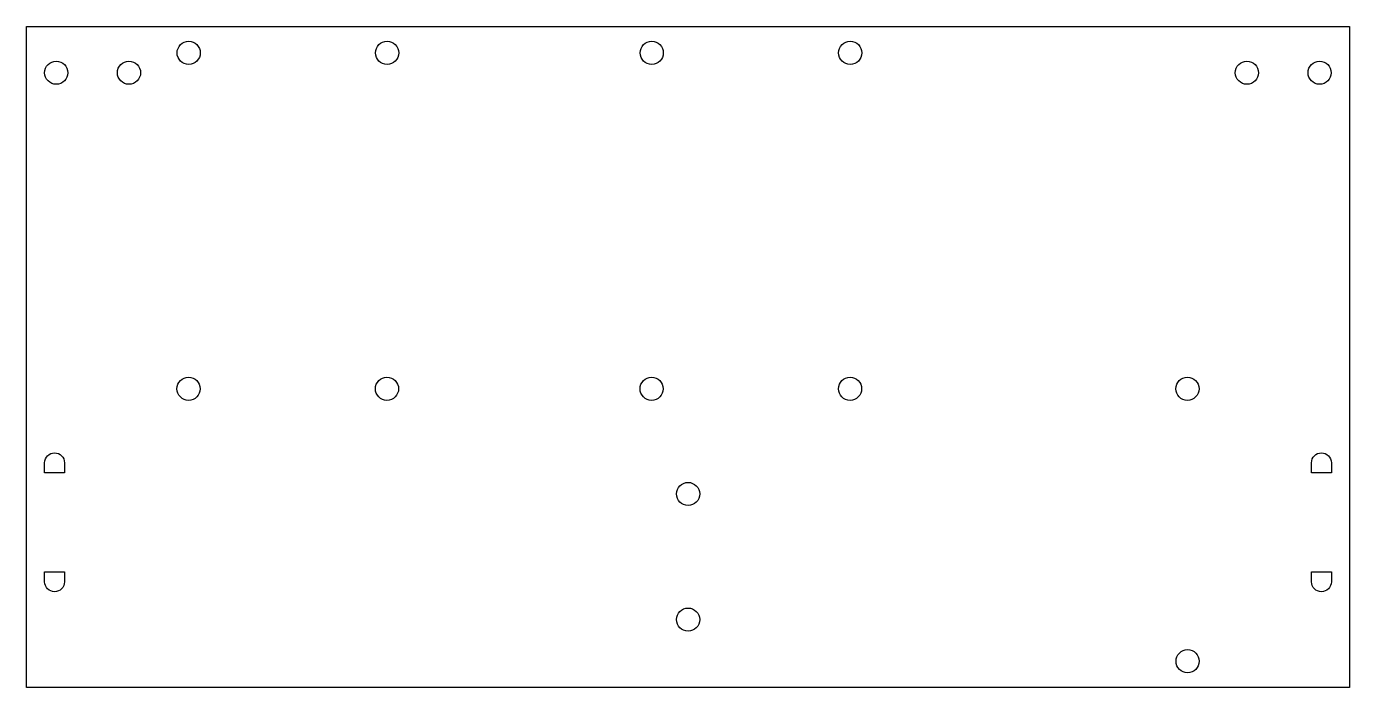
# Model space of a CAD drawing. Header units: millimetres. Extents: x 257 to 457, y -310 to -210.
import ezdxf

# ---------------------------------------------------------------- set-up
doc = ezdxf.new("R2010")
doc.units = ezdxf.units.MM

msp = doc.modelspace()

# ---------------------------------------------------------------- linework, layer by layer
at = {"color": 2}
msp.add_lwpolyline([(457.2, -310.07), (257.2, -310.07), (257.2, -210.07), (457.2, -210.07), (457.2, -310.07)], dxfattribs=at)
for points in [[(262.95, -276.07), (262.95, -277.57), (259.95, -277.57), (259.95, -276.07, -1)], [(454.45, -276.07), (454.45, -277.57), (451.45, -277.57), (451.45, -276.07, -1)], [(259.95, -294.07), (259.95, -292.57), (262.95, -292.57), (262.95, -294.07, -1)], [(451.45, -294.07), (451.45, -292.57), (454.45, -292.57), (454.45, -294.07, -1)]]:
    msp.add_lwpolyline(points, format="xyb", close=True)
for centre in [(281.72, -214.06), (311.72, -214.06), (351.72, -214.06), (381.72, -214.06), (261.7, -217.07), (272.7, -217.07), (441.68, -217.07), (452.68, -217.07), (281.7, -264.88), (281.7, -264.88), (311.7, -264.88), (351.7, -264.88), (381.7, -264.88), (432.7, -264.88), (357.22, -280.79), (357.22, -299.79), (432.72, -306.08)]:
    msp.add_circle(centre, 1.75)

doc.saveas('drawing.dxf')
